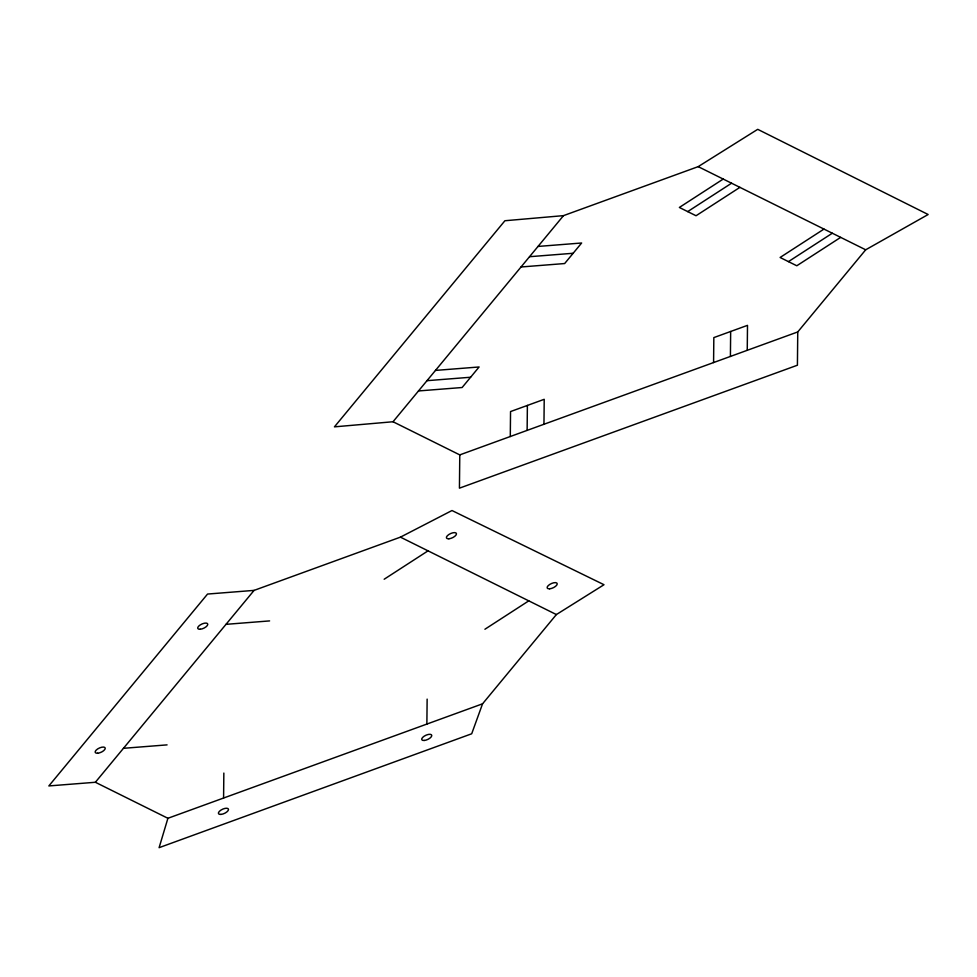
<?xml version="1.0" encoding="UTF-8"?>
<svg xmlns="http://www.w3.org/2000/svg" width="977" height="977" viewBox="0 0 977 977"><rect width="100%" height="100%" fill="white"/><g stroke="black" fill="none" stroke-linecap="round" stroke-linejoin="round"><path stroke-width="1.47" d="M223.586 798.026L223.843 773.063M426.876 724.079L427.132 699.117M459.776 454.891L459.434 488.17L797.415 365.215L797.757 331.936L865.695 249.794L928.15 214.513L757.725 129.33L698.189 166.64L563.497 215.636L504.914 220.741L334.439 426.851L393.023 421.746L459.776 454.891L797.757 331.936M510.287 436.524L510.544 411.561L544.213 399.312L543.957 424.274M527.128 430.393L527.385 405.431M713.576 362.565L713.833 337.602L747.503 325.353L747.246 350.316M730.405 356.446L730.662 331.484M167.91 818.286L159.104 847.67L471.696 733.776L482.553 703.819L556.377 614.557L604.006 584.722L451.985 510.531L400.436 537.142L254.081 590.389L207.551 594.053L48.85 785.935L95.367 782.272L167.91 818.286L482.553 703.819M393.023 421.746L563.497 215.636M95.367 782.272L254.081 590.389M723.224 179.06L679.357 207.454L696.039 215.746L739.919 187.352M687.698 211.606L731.565 183.212M823.977 229.082L780.098 257.476L796.792 265.768L840.66 237.374M788.451 261.616L832.319 233.222M384.169 579.239L428.036 550.845M484.91 629.249L528.777 600.855M538.022 246.436L581.633 243.004L564.657 263.546L521.034 266.977M529.534 256.707L573.145 253.275M435.486 370.417L479.096 366.973L462.121 387.515L418.498 390.947M426.998 380.676L470.609 377.244M225.992 624.34L269.603 620.908M123.456 748.309L167.079 744.877M698.189 166.64L865.695 249.794M400.436 537.142L556.377 614.557M97.651 753.23A5.459 2.296 -24.8 0 0 105.247 748.309A5.459 2.296 -24.8 0 0 97.7 748.907A5.459 2.296 -24.8 0 0 97.651 753.23M200.187 629.249A5.459 2.296 -24.8 0 0 207.783 624.34A5.459 2.296 -24.8 0 0 200.224 624.926A5.459 2.296 -24.8 0 0 200.187 629.249M549.636 588.801A5.459 2.296 -24.8 0 0 557.232 583.88A5.459 2.296 -24.8 0 0 549.672 584.478A5.459 2.296 -24.8 0 0 549.636 588.801M448.883 538.779A5.459 2.296 -24.8 0 0 456.479 533.857A5.459 2.296 -24.8 0 0 448.932 534.456A5.459 2.296 -24.8 0 0 448.883 538.779M220.912 814.415A5.459 2.296 -24.8 0 0 228.508 809.506A5.459 2.296 -24.8 0 0 220.949 810.092A5.459 2.296 -24.8 0 0 220.912 814.415M424.189 740.468A5.459 2.296 -24.8 0 0 431.785 735.547A5.459 2.296 -24.8 0 0 424.238 736.145A5.459 2.296 -24.8 0 0 424.189 740.468"/></g></svg>
